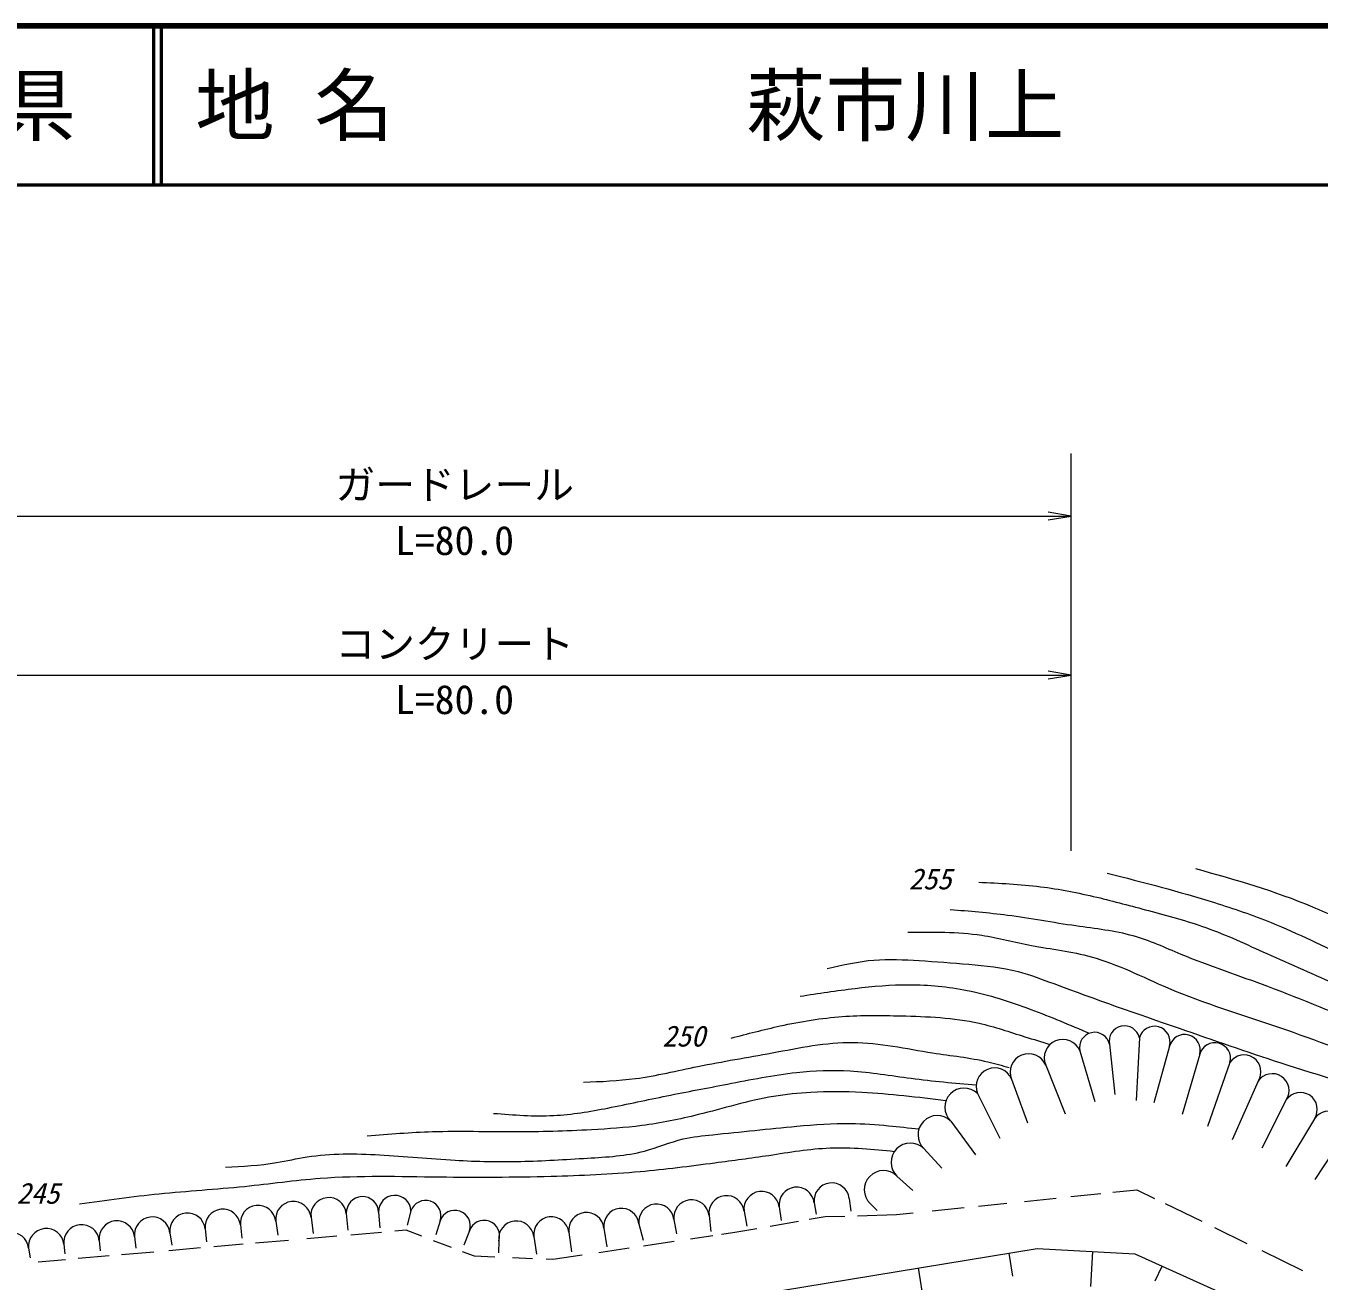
# Model space of a CAD drawing. Units: millimetres, scale not verified. Extents: x 40000 to 680000, y 20000 to 380000.
# Drawn here: x 359734 to 441047, y 301090 to 380000 of the extents above; entities that cross this region are included whole.
import ezdxf
from ezdxf.enums import TextEntityAlignment as Align

# ---------------------------------------------------------------- set-up
doc = ezdxf.new("R2010")
doc.units = ezdxf.units.MM
doc.header["$LTSCALE"] = 1000
for name, color, linetype, lineweight in [('M-BGD', 7, 'Continuous', 13), ('M-STR-STR3', 7, 'Continuous', 13), ('M-TTL', 2, 'Continuous', 140), ('M-TTL-LINE', 7, 'Continuous', 50)]:
    doc.layers.add(name, color=color, linetype=linetype, lineweight=lineweight)
doc.layers.add('M-TTL-TXT', color=7, linetype='Continuous')
doc.styles.add('ＭＳ ゴシック', font='')
doc.styles.get('ＭＳ ゴシック').set_extended_font_data('MS Gothic')

# ---------------------------------------------------------------- blocks, each defined once
blk = doc.blocks.new('open_arrow')
at = {"color": 0, "linetype": 'Continuous', "lineweight": -2}
blk.add_lwpolyline([(7.5, 1.25), (0, 0), (7.5, -1.25)], dxfattribs=at)

msp = doc.modelspace()

# ---------------------------------------------------------------- linework, layer by layer
at = {"layer": 'M-BGD'}
for p, q in [((425458, 328146), (425458, 353111)), ((429743, 316384), (429540, 312450)), ((425999, 315570), (426943, 312376)), ((427871, 315977), (428204, 312821)), ((431642, 315868), (430653, 312301)), ((433541, 315353), (432433, 311560)), ((435440, 314837), (434028, 310818)), ((423855, 314674), (425089, 311597)), ((421712, 313779), (422714, 311040)), ((437211, 313657), (435586, 309965)), ((419569, 312884), (420971, 310076)), ((438981, 312477), (437441, 309445)), ((417880, 311154), (419450, 309037)), ((440751, 311297), (438962, 308295)), ((442522, 310116), (440780, 307479)), ((416191, 309425), (417327, 308196)), ((414502, 307695), (415502, 306778)), ((425435, 306401), (427320, 306596)), ((428080, 306674), (429592, 306830)), ((429592, 306830), (430694, 306294)), ((407094, 305755), (407227, 304891)), ((409297, 306020), (409424, 305295)), ((411501, 306286), (411612, 305493)), ((412813, 305965), (413260, 305537)), ((419621, 305801), (421409, 305986)), ((422519, 306101), (424517, 306307)), ((431365, 305968), (433664, 304850)), ((377662, 305105), (377800, 304085)), ((379881, 305348), (379972, 304286)), ((381913, 305427), (381988, 304443)), ((383944, 305505), (383712, 304600)), ((400484, 304958), (400643, 304062)), ((402687, 305223), (402793, 304219)), ((404891, 305489), (405055, 304555)), ((408978, 304975), (409992, 305150)), ((409992, 305150), (411225, 305183)), ((412026, 305205), (414472, 305270)), ((414472, 305270), (415525, 305379)), ((416718, 305502), (418728, 305709)), ((368786, 304133), (368909, 303346)), ((371005, 304376), (371081, 303570)), ((373224, 304619), (373321, 303794)), ((375443, 304862), (375583, 303973)), ((380160, 304010), (382101, 304178)), ((382933, 304250), (383633, 304310)), ((383633, 304310), (384609, 303936)), ((385785, 304880), (385504, 303995)), ((387626, 304254), (387273, 303346)), ((393873, 304161), (394037, 302942)), ((396077, 304426), (396254, 303256)), ((398280, 304692), (398538, 303659)), ((403464, 304042), (404193, 304150)), ((404193, 304150), (405683, 304407)), ((406522, 304552), (408312, 304861)), ((434459, 304463), (436511, 303465)), ((362128, 303404), (362190, 302808)), ((364348, 303647), (364407, 302987)), ((366567, 303890), (366647, 303166)), ((371561, 303267), (373402, 303426)), ((374164, 303492), (376252, 303672)), ((377394, 303771), (379290, 303935)), ((385353, 303651), (386477, 303221)), ((389466, 303629), (389445, 302875)), ((391670, 303895), (391842, 302786)), ((398565, 303315), (400489, 303601)), ((401528, 303755), (402926, 303962)), ((345353, 290364), (423327, 303144)), ((359909, 303161), (359995, 302562)), ((363015, 302528), (364966, 302696)), ((365738, 302763), (367774, 302939)), ((368719, 303021), (370724, 303194)), ((387163, 302958), (387913, 302670)), ((387913, 302670), (389225, 302617)), ((390333, 302573), (391594, 302522)), ((392447, 302488), (392873, 302470)), ((392873, 302470), (394706, 302742)), ((395763, 302899), (397664, 303181)), ((421798, 301395), (421559, 302854)), ((423327, 303144), (429453, 302813)), ((426700, 300762), (426818, 302955)), ((429453, 302813), (436384, 299693)), ((437444, 303011), (440001, 301767)), ((360497, 302310), (362219, 302459)), ((416221, 299668), (415852, 301919)), ((430747, 301100), (431171, 302040))]:
    msp.add_line(p, q, dxfattribs=at)
for centre, radius, start, end in [((428807, 316180), 958, 12.26477, 192.26477), ((426935, 315773), 958, 12.26477, 192.26477), ((430692, 316126), 984, 344.81416, 164.81416), ((432592, 315610), 984, 344.81416, 164.81416), ((424927, 315122), 1161, 22.67134, 202.67134), ((434491, 315095), 984, 344.81416, 164.81416), ((422784, 314227), 1161, 22.67134, 202.67134), ((436325, 314247), 1064, 326.30993, 146.30993), ((420640, 313331), 1161, 22.67134, 202.67134), ((438096, 313067), 1064, 326.30993, 146.30993), ((418724, 312019), 1209, 45.68206, 225.68206), ((439866, 311887), 1064, 326.30993, 146.30993), ((417035, 310289), 1209, 45.68206, 225.68206), ((441636, 310707), 1064, 326.30993, 146.30993), ((415346, 308560), 1209, 45.68206, 225.68206), ((413657, 306830), 1209, 45.68206, 225.68206), ((405992, 305622), 1110, 6.87482, 186.87482), ((408196, 305888), 1110, 6.87482, 186.87482), ((410399, 306153), 1110, 6.87482, 186.87482), ((374334, 304741), 1116, 6.25161, 186.25161), ((376553, 304984), 1116, 6.25161, 186.25161), ((378772, 305227), 1116, 6.25161, 186.25161), ((380897, 305387), 1016, 2.2026, 182.2026), ((382929, 305466), 1016, 2.2026, 182.2026), ((384865, 305192), 972, 341.24135, 161.24135), ((399382, 304825), 1110, 6.87482, 186.87482), ((401585, 305091), 1110, 6.87482, 186.87482), ((403789, 305356), 1110, 6.87482, 186.87482), ((367676, 304011), 1116, 6.25161, 186.25161), ((369895, 304254), 1116, 6.25161, 186.25161), ((372114, 304498), 1116, 6.25161, 186.25161), ((386705, 304567), 972, 341.24135, 161.24135), ((392771, 304028), 1110, 6.87482, 186.87482), ((394975, 304294), 1110, 6.87482, 186.87482), ((397178, 304559), 1110, 6.87482, 186.87482), ((358800, 303039), 1116, 6.25161, 186.25161), ((361019, 303282), 1116, 6.25161, 186.25161), ((363238, 303525), 1116, 6.25161, 186.25161), ((365457, 303768), 1116, 6.25161, 186.25161), ((388546, 303942), 972, 341.24135, 161.24135), ((390568, 303762), 1110, 6.87482, 186.87482)]:
    msp.add_arc(centre, radius, start, end, dxfattribs=at)
for points, knots in [([(433270, 327031), (435763, 326328), (438257, 325624), (440633, 324619), (441678, 324177), (442701, 323676), (443743, 323223), (445065, 322647), (446419, 322146), (447742, 321572), (449297, 320898), (450810, 320123), (452376, 319478), (454236, 318711), (456169, 318128), (458088, 317510), (460416, 316760), (462724, 315959), (465071, 315288), (467206, 314678), (469373, 314176), (471545, 313701), (473505, 313273), (475469, 312866), (477448, 312559), (479639, 312219), (481847, 312000), (484050, 311734), (486145, 311480), (488235, 311183), (490334, 310972), (492173, 310787), (494019, 310669), (495856, 310464), (497792, 310248), (499717, 309935), (501632, 309576), (503183, 309285), (504726, 308963), (506266, 308623), (506781, 308510), (507295, 308394), (507809, 308278)], [0, 0, 0, 0, 1, 1, 1, 2, 2, 2, 3, 3, 3, 4, 4, 4, 5, 5, 5, 6, 6, 6, 7, 7, 7, 8, 8, 8, 9, 9, 9, 10, 10, 10, 11, 11, 11, 12, 12, 12, 13, 13, 13, 14, 14, 14, 14]), ([(419645, 326168), (420942, 326108), (422239, 326047), (423525, 325887), (424716, 325738), (425898, 325503), (427067, 325226), (428156, 324968), (429234, 324673), (430315, 324383), (431529, 324057), (432747, 323737), (433927, 323314), (435230, 322848), (436488, 322256), (437751, 321683), (439255, 321002), (440767, 320348), (442278, 319687), (443257, 319259), (444236, 318827), (445230, 318436), (447710, 317461), (450286, 316740), (452794, 315841), (454358, 315280), (455896, 314650), (457444, 314038), (459162, 313358), (460891, 312700), (462663, 312187), (464006, 311799), (465374, 311494), (466743, 311191), (468665, 310766), (470588, 310344), (472531, 310052), (473982, 309835), (475444, 309689), (476896, 309483), (478511, 309254), (480114, 308951), (481717, 308648)], [0, 0, 0, 0, 1, 1, 1, 2, 2, 2, 3, 3, 3, 4, 4, 4, 5, 5, 5, 6, 6, 6, 7, 7, 7, 8, 8, 8, 9, 9, 9, 10, 10, 10, 11, 11, 11, 12, 12, 12, 13, 13, 13, 14, 14, 14, 14]), ([(427718, 326742), (429980, 326163), (432242, 325583), (434471, 324887), (435676, 324511), (436872, 324101), (438041, 323628), (439728, 322944), (441359, 322128), (443010, 321353), (445112, 320366), (447244, 319446), (449413, 318624), (451572, 317805), (453766, 317082), (455957, 316349), (458074, 315641), (460187, 314923), (462326, 314285), (465999, 313188), (469745, 312327), (473523, 311660), (475996, 311224), (478482, 310871), (480977, 310610), (483550, 310342), (486132, 310171), (488710, 309945), (492107, 309648), (495498, 309256), (498858, 308686), (500545, 308399), (502225, 308068), (503897, 307706), (504534, 307568), (505170, 307426), (505805, 307284)], [0, 0, 0, 0, 1, 1, 1, 2, 2, 2, 3, 3, 3, 4, 4, 4, 5, 5, 5, 6, 6, 6, 7, 7, 7, 8, 8, 8, 9, 9, 9, 10, 10, 10, 11, 11, 11, 12, 12, 12, 12]), ([(479460, 307883), (477264, 308291), (475068, 308699), (472859, 309036), (471106, 309302), (469345, 309524), (467610, 309875), (466377, 310125), (465157, 310441), (463935, 310750), (461852, 311278), (459766, 311789), (457707, 312395), (455433, 313065), (453193, 313851), (450953, 314634), (448751, 315405), (446549, 316172), (444374, 317014), (442187, 317861), (440026, 318783), (437831, 319603), (436014, 320282), (434172, 320891), (432372, 321633), (431375, 322044), (430391, 322496), (429362, 322788), (428195, 323119), (426970, 323245), (425758, 323418), (424316, 323623), (422892, 323895), (421454, 324083), (420259, 324238), (419054, 324335), (417850, 324432)], [0, 0, 0, 0, 1, 1, 1, 2, 2, 2, 3, 3, 3, 4, 4, 4, 5, 5, 5, 6, 6, 6, 7, 7, 7, 8, 8, 8, 9, 9, 9, 10, 10, 10, 11, 11, 11, 12, 12, 12, 12]), ([(415184, 323021), (416746, 323043), (418307, 323065), (419835, 322834), (420882, 322677), (421913, 322400), (422961, 322197), (424214, 321954), (425490, 321816), (426709, 321481), (428372, 321026), (429929, 320206), (431530, 319522), (433825, 318542), (436211, 317842), (438560, 317033), (440841, 316248), (443086, 315359), (445354, 314529), (447628, 313698), (449924, 312925), (452248, 312255), (454289, 311667), (456352, 311157), (458407, 310610), (459826, 310232), (461242, 309837), (462676, 309526), (465098, 309000), (467571, 308716), (470024, 308336), (471660, 308082), (473288, 307786), (474923, 307531), (475736, 307404), (476550, 307288), (477365, 307172)], [0, 0, 0, 0, 1, 1, 1, 2, 2, 2, 3, 3, 3, 4, 4, 4, 5, 5, 5, 6, 6, 6, 7, 7, 7, 8, 8, 8, 9, 9, 9, 10, 10, 10, 11, 11, 11, 12, 12, 12, 12]), ([(410124, 320746), (411097, 320969), (412071, 321192), (413057, 321273), (413996, 321350), (414946, 321299), (415891, 321240), (416938, 321175), (417977, 321101), (419022, 321009), (420064, 320918), (421112, 320809), (422120, 320548), (422881, 320351), (423621, 320067), (424361, 319790), (426977, 318809), (429606, 317903), (432237, 316989), (434362, 316250), (436489, 315506), (438630, 314814), (441060, 314028), (443510, 313308), (445946, 312540), (447955, 311907), (449954, 311242), (451977, 310661), (453419, 310248), (454873, 309878), (456327, 309508)], [0, 0, 0, 0, 1, 1, 1, 2, 2, 2, 3, 3, 3, 4, 4, 4, 5, 5, 5, 6, 6, 6, 7, 7, 7, 8, 8, 8, 9, 9, 9, 10, 10, 10, 10]), ([(408411, 318999), (409562, 319177), (410713, 319355), (411871, 319493), (412998, 319628), (414130, 319726), (415265, 319724), (416492, 319722), (417721, 319602), (418923, 319362), (420284, 319089), (421610, 318660), (422911, 318175), (424159, 317710), (425384, 317192), (426608, 316674)], [0, 0, 0, 0, 1, 1, 1, 2, 2, 2, 3, 3, 3, 4, 4, 4, 5, 5, 5, 5]), ([(404075, 316369), (405102, 316637), (406129, 316905), (407168, 317132), (408453, 317412), (409757, 317629), (411065, 317725), (412289, 317814), (413517, 317798), (414751, 317767), (416403, 317726), (418065, 317661), (419665, 317301), (420639, 317083), (421590, 316755), (422546, 316454), (423074, 316287), (423604, 316129), (424133, 315970)], [0, 0, 0, 0, 1, 1, 1, 2, 2, 2, 3, 3, 3, 4, 4, 4, 5, 5, 5, 6, 6, 6, 6]), ([(394800, 313594), (395892, 313639), (396983, 313684), (398063, 313825), (399381, 313998), (400681, 314316), (401984, 314583), (403537, 314902), (405096, 315149), (406664, 315440), (408350, 315753), (410047, 316115), (411739, 316099), (413410, 316083), (415076, 315698), (416748, 315440), (417909, 315261), (419073, 315144), (420209, 314880), (420662, 314774), (421111, 314646), (421560, 314517)], [0, 0, 0, 0, 1, 1, 1, 2, 2, 2, 3, 3, 3, 4, 4, 4, 5, 5, 5, 6, 6, 6, 7, 7, 7, 7]), ([(389145, 311637), (390405, 311538), (391665, 311440), (392919, 311503), (394061, 311560), (395198, 311751), (396326, 311971), (397567, 312212), (398797, 312487), (400033, 312739), (401298, 312996), (402570, 313228), (403840, 313474), (405282, 313752), (406721, 314048), (408182, 314208), (409301, 314331), (410432, 314375), (411555, 314308), (412841, 314232), (414116, 314009), (415395, 313841), (416754, 313662), (418119, 313545), (419483, 313428)], [0, 0, 0, 0, 1, 1, 1, 2, 2, 2, 3, 3, 3, 4, 4, 4, 5, 5, 5, 6, 6, 6, 7, 7, 7, 8, 8, 8, 8]), ([(417585, 312423), (415826, 312642), (414067, 312861), (412299, 312950), (411227, 313004), (410151, 313011), (409078, 312950), (408297, 312906), (407517, 312827), (406747, 312698), (405148, 312430), (403591, 311946), (402012, 311555), (400841, 311265), (399657, 311025), (398463, 310869), (397411, 310731), (396351, 310658), (395290, 310601), (393677, 310515), (392063, 310468), (390448, 310468), (388733, 310468), (387017, 310522), (385305, 310468), (383934, 310425), (382565, 310313), (381197, 310201)], [0, 0, 0, 0, 1, 1, 1, 2, 2, 2, 3, 3, 3, 4, 4, 4, 5, 5, 5, 6, 6, 6, 7, 7, 7, 8, 8, 8, 9, 9, 9, 9]), ([(372281, 308245), (373355, 308306), (374429, 308367), (375488, 308542), (376132, 308648), (376772, 308797), (377417, 308898), (378917, 309134), (380452, 309116), (381974, 309032), (383564, 308943), (385140, 308782), (386724, 308690), (388097, 308611), (389476, 308584), (390850, 308616), (392250, 308648), (393645, 308741), (395051, 308824), (396256, 308895), (397470, 308958), (398628, 309269), (399447, 309489), (400237, 309832), (401062, 310026), (401669, 310169), (402294, 310230), (402918, 310293), (404685, 310473), (406438, 310666), (408202, 310828), (409333, 310931), (410467, 311022), (411601, 311006), (412394, 310995), (413186, 310932), (413976, 310857), (414613, 310797), (415249, 310729), (415885, 310661)], [0, 0, 0, 0, 1, 1, 1, 2, 2, 2, 3, 3, 3, 4, 4, 4, 5, 5, 5, 6, 6, 6, 7, 7, 7, 8, 8, 8, 9, 9, 9, 10, 10, 10, 11, 11, 11, 12, 12, 12, 13, 13, 13, 13]), ([(363109, 305948), (364773, 306182), (366437, 306416), (368108, 306583), (369899, 306762), (371697, 306865), (373488, 307049), (375071, 307212), (376649, 307438), (378233, 307557), (380723, 307746), (383229, 307672), (385732, 307642), (388078, 307614), (390420, 307624), (392764, 307685), (394630, 307733), (396497, 307813), (398356, 307981), (399928, 308123), (401494, 308327), (403059, 308532), (404189, 308680), (405318, 308828), (406448, 308998), (407730, 309191), (409014, 309413), (410303, 309464), (411649, 309517), (413001, 309382), (414353, 309248)], [0, 0, 0, 0, 1, 1, 1, 2, 2, 2, 3, 3, 3, 4, 4, 4, 5, 5, 5, 6, 6, 6, 7, 7, 7, 8, 8, 8, 9, 9, 9, 10, 10, 10, 10])]:
    msp.add_open_spline(points, degree=3, knots=knots, dxfattribs=at)
at = {"layer": 'M-STR-STR3'}
for p, q in [((347122, 349187), (425458, 349187)), ((347122, 339187), (425458, 339187))]:
    msp.add_line(p, q, dxfattribs=at)
at = {"layer": 'M-TTL'}
msp.add_line((680000, 380000), (40000, 380000), dxfattribs=at)
at = {"layer": 'M-TTL-LINE'}
for p, q in [((367750, 380000), (367750, 370000)), ((368250, 380000), (368250, 370000)), ((40000, 370000), (680000, 370000))]:
    msp.add_line(p, q, dxfattribs=at)

# ---------------------------------------------------------------- block references
at = {"layer": 'M-STR-STR3', "xscale": 193, "yscale": 193, "rotation": 180}
for p in [(425458, 349187), (425458, 339187)]:
    msp.add_blockref('open_arrow', p, dxfattribs=at)

# ---------------------------------------------------------------- texts
at = {"layer": 'M-BGD', "style": 'ＭＳ ゴシック', "oblique": 15}
for s, p in [('255', (415241, 325318)), ('250', (399751, 315439)), ('245', (359146, 305555))]:
    msp.add_text(s, height=1320, dxfattribs=at).set_placement(p, align=Align.BOTTOM_LEFT)
at = {"layer": 'M-STR-STR3', "style": 'ＭＳ ゴシック'}
for s, p in [('ガードレール', (379196, 349687)), ('L=80.0', (382946, 346187)), ('コンクリート', (379196, 339687)), ('L=80.0', (382946, 336187))]:
    msp.add_text(s, height=1833, dxfattribs=at).set_placement(p, align=Align.BOTTOM_LEFT)
at = {"layer": 'M-TTL-TXT', "style": 'ＭＳ ゴシック'}
for s, p in [('地 名', (370380, 375000)), ('萩市川上', (405024, 375000))]:
    msp.add_text(s, height=3666, dxfattribs=at).set_placement(p, align=Align.MIDDLE_LEFT)
msp.add_text('山\u3000口\u3000県', height=3666, dxfattribs=at).set_placement((350375, 375000), align=Align.MIDDLE_CENTER)

doc.saveas('drawing.dxf')
